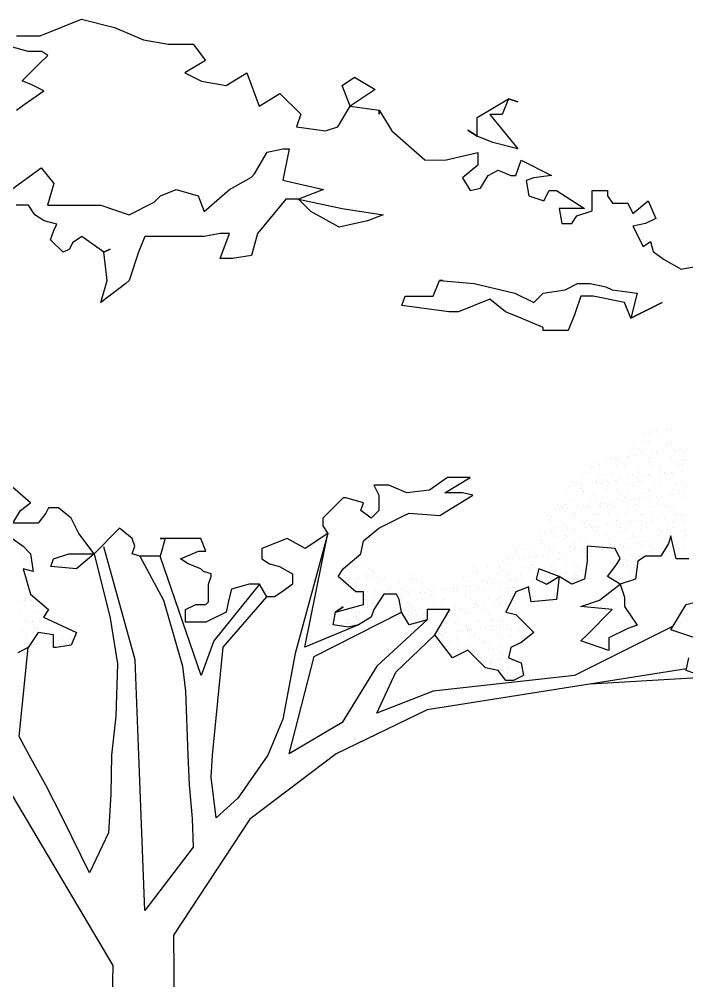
# Model space of a CAD drawing. Header units: millimetres. Extents: x 454 to 24074, y 929 to 15016.
# Drawn here: x 12342 to 13684, y 7166 to 9100 of the extents above; entities that cross this region are included whole.
import ezdxf

# ---------------------------------------------------------------- set-up
doc = ezdxf.new("R2010")
doc.units = ezdxf.units.MM
doc.layers.add('cadblocksdwg.com', color=255, linetype='Continuous')

# ---------------------------------------------------------------- blocks, each defined once
blk = doc.blocks.new('*X19')
at = {"color": 0}
for p, q in [((659.74, 73.9607), (659.74, 73.9607)), ((659.7569, 73.95), (659.7569, 73.95)), ((659.7479, 73.9193), (659.7479, 73.9193)), ((659.7557, 73.9106), (659.7557, 73.9106)), ((659.7667, 73.9142), (659.7667, 73.9142)), ((659.7723, 73.8606), (659.7723, 73.8606)), ((659.7892, 73.8498), (659.7892, 73.8498)), ((659.7492, 73.8083), (659.7492, 73.8083)), ((659.7529, 73.7651), (659.7529, 73.7651)), ((659.7573, 73.7639), (659.7573, 73.7639)), ((659.7647, 73.7572), (659.7647, 73.7572)), ((659.7327, 73.7026), (659.7327, 73.7026)), ((659.7536, 73.7053), (659.7536, 73.7053)), ((659.7576, 73.7107), (659.7576, 73.7107)), ((659.7861, 73.7096), (659.7861, 73.7096)), ((659.7554, 73.688), (659.7554, 73.688)), ((659.8119, 73.6524), (659.8119, 73.6524)), ((659.8369, 73.6602), (659.8369, 73.6602)), ((659.8467, 73.682), (659.8467, 73.682)), ((659.7292, 73.6493), (659.7292, 73.6493)), ((659.7579, 73.611), (659.7579, 73.611)), ((659.7612, 73.6151), (659.7612, 73.6151)), ((659.7899, 73.6106), (659.7899, 73.6106)), ((659.7904, 73.6066), (659.7904, 73.6066)), ((659.823, 73.6109), (659.823, 73.6109)), ((659.8538, 73.6495), (659.8538, 73.6495)), ((659.866, 73.6149), (659.866, 73.6149)), ((659.7447, 73.5598), (659.7447, 73.5598)), ((659.7696, 73.6039), (659.7696, 73.6039)), ((659.801, 73.5786), (659.801, 73.5786)), ((659.8084, 73.5718), (659.8084, 73.5718)), ((659.8144, 73.5753), (659.8144, 73.5753)), ((659.8692, 73.5601), (659.8692, 73.5601)), ((659.9167, 73.5748), (659.9167, 73.5748)), ((659.7605, 73.5339), (659.7605, 73.5339)), ((659.7615, 73.5491), (659.7615, 73.5491)), ((659.8861, 73.5493), (659.8861, 73.5493)), ((659.9142, 73.5193), (659.9142, 73.5193)), ((659.935, 73.5221), (659.935, 73.5221)), ((659.9675, 73.5264), (659.9675, 73.5264)), ((659.9732, 73.5391), (659.9732, 73.5391)), ((659.7522, 73.498), (659.7522, 73.498)), ((659.8904, 73.4967), (659.8904, 73.4967)), ((659.9192, 73.4977), (659.9192, 73.4977)), ((659.9468, 73.5106), (659.9468, 73.5106))]:
    blk.add_line(p, q, dxfattribs=at)
blk = doc.blocks.new('*X18')
at = {"color": 0}
for p, q in [((662.8154, 74.5227), (662.8154, 74.5227)), ((662.8362, 74.5254), (662.8362, 74.5254)), ((662.7077, 74.5085), (662.7077, 74.5085)), ((662.7285, 74.5112), (662.7285, 74.5112)), ((662.7379, 74.5179), (662.7379, 74.5179)), ((662.761, 74.5155), (662.761, 74.5155)), ((662.7673, 74.4927), (662.7673, 74.4927)), ((662.7785, 74.5066), (662.7785, 74.5066)), ((662.6471, 74.4576), (662.6471, 74.4576)), ((662.6926, 74.4672), (662.6926, 74.4672)), ((662.7095, 74.4565), (662.7095, 74.4565)), ((662.7246, 74.4652), (662.7246, 74.4652)), ((662.781, 74.4296), (662.781, 74.4296)), ((662.8071, 74.4562), (662.8071, 74.4562)), ((662.8145, 74.4495), (662.8145, 74.4495)), ((662.8172, 74.4674), (662.8172, 74.4674)), ((662.8326, 74.4691), (662.8326, 74.4691)), ((662.834, 74.4567), (662.834, 74.4567)), ((662.9056, 74.431), (662.9056, 74.431)), ((662.55, 74.3842), (662.55, 74.3842)), ((662.5667, 74.386), (662.5667, 74.386)), ((662.5826, 74.3885), (662.5826, 74.3885)), ((662.6248, 74.3887), (662.6248, 74.3887)), ((662.6369, 74.3956), (662.6369, 74.3956)), ((662.6456, 74.4175), (662.6456, 74.4175)), ((662.6577, 74.3984), (662.6577, 74.3984)), ((662.6763, 74.4282), (662.6763, 74.4282)), ((662.6869, 74.4211), (662.6869, 74.4211)), ((662.6902, 74.4026), (662.6902, 74.4026)), ((662.6943, 74.4144), (662.6943, 74.4144)), ((662.7271, 74.3882), (662.7271, 74.3882)), ((662.7446, 74.4098), (662.7446, 74.4098)), ((662.7654, 74.4125), (662.7654, 74.4125)), ((662.7702, 74.4178), (662.7702, 74.4178)), ((662.7979, 74.4168), (662.7979, 74.4168)), ((662.8351, 74.3921), (662.8351, 74.3921)), ((662.8493, 74.4176), (662.8493, 74.4176)), ((662.8522, 74.424), (662.8522, 74.424)), ((662.8731, 74.4267), (662.8731, 74.4267)), ((662.8834, 74.4291), (662.8834, 74.4291)), ((662.8948, 74.418), (662.8948, 74.418)), ((662.4464, 74.3509), (662.4464, 74.3509)), ((662.4538, 74.3442), (662.4538, 74.3442)), ((662.4685, 74.3477), (662.4685, 74.3477)), ((662.4758, 74.3666), (662.4758, 74.3666)), ((662.4927, 74.3558), (662.4927, 74.3558)), ((662.5292, 74.3814), (662.5292, 74.3814)), ((662.5708, 74.3473), (662.5708, 74.3473)), ((662.574, 74.3793), (662.574, 74.3793)), ((662.6004, 74.3668), (662.6004, 74.3668)), ((662.6088, 74.3474), (662.6088, 74.3474)), ((662.6172, 74.3561), (662.6172, 74.3561)), ((662.6789, 74.3511), (662.6789, 74.3511)), ((662.7249, 74.367), (662.7249, 74.367)), ((662.7291, 74.3825), (662.7291, 74.3825)), ((662.7418, 74.3563), (662.7418, 74.3563)), ((662.7689, 74.346), (662.7689, 74.346)), ((662.7763, 74.3393), (662.7763, 74.3393)), ((662.7836, 74.3525), (662.7836, 74.3525)), ((662.8495, 74.3673), (662.8495, 74.3673)), ((662.8664, 74.3565), (662.8664, 74.3565)), ((662.8859, 74.352), (662.8859, 74.352)), ((662.8891, 74.3811), (662.8891, 74.3811)), ((662.8965, 74.3744), (662.8965, 74.3744)), ((662.4146, 74.3064), (662.4146, 74.3064)), ((662.4288, 74.3169), (662.4288, 74.3169)), ((662.4886, 74.3123), (662.4886, 74.3123)), ((662.5226, 74.3102), (662.5226, 74.3102)), ((662.5534, 74.3172), (662.5534, 74.3172)), ((662.6273, 74.3116), (662.6273, 74.3116)), ((662.6486, 74.3109), (662.6486, 74.3109)), ((662.656, 74.3042), (662.656, 74.3042)), ((662.6738, 74.2969), (662.6738, 74.2969)), ((662.6779, 74.3174), (662.6779, 74.3174)), ((662.6946, 74.2996), (662.6946, 74.2996)), ((662.7271, 74.3039), (662.7271, 74.3039)), ((662.7296, 74.3111), (662.7296, 74.3111)), ((662.7814, 74.3111), (662.7814, 74.3111)), ((662.8023, 74.3138), (662.8023, 74.3138)), ((662.8025, 74.3176), (662.8025, 74.3176)), ((662.8111, 74.3074), (662.8111, 74.3074)), ((662.8348, 74.3181), (662.8348, 74.3181)), ((662.8377, 74.315), (662.8377, 74.315)), ((662.8891, 74.3253), (662.8891, 74.3253)), ((662.3508, 74.2544), (662.3508, 74.2544)), ((662.3663, 74.2693), (662.3663, 74.2693)), ((662.3716, 74.2571), (662.3716, 74.2571)), ((662.3835, 74.2662), (662.3835, 74.2662)), ((662.4004, 74.2555), (662.4004, 74.2555)), ((662.4041, 74.2614), (662.4041, 74.2614)), ((662.4584, 74.2686), (662.4584, 74.2686)), ((662.471, 74.2707), (662.471, 74.2707)), ((662.4793, 74.2713), (662.4793, 74.2713)), ((662.5081, 74.2664), (662.5081, 74.2664)), ((662.5118, 74.2756), (662.5118, 74.2756)), ((662.525, 74.2557), (662.525, 74.2557)), ((662.5284, 74.2758), (662.5284, 74.2758)), ((662.5358, 74.269), (662.5358, 74.269)), ((662.5661, 74.2827), (662.5661, 74.2827)), ((662.5733, 74.2702), (662.5733, 74.2702)), ((662.5869, 74.2855), (662.5869, 74.2855)), ((662.6194, 74.2898), (662.6194, 74.2898)), ((662.6327, 74.2667), (662.6327, 74.2667)), ((662.6495, 74.2559), (662.6495, 74.2559)), ((662.6814, 74.2741), (662.6814, 74.2741)), ((662.6908, 74.2723), (662.6908, 74.2723)), ((662.7572, 74.2669), (662.7572, 74.2669)), ((662.7741, 74.2561), (662.7741, 74.2561)), ((662.7861, 74.2754), (662.7861, 74.2754)), ((662.8509, 74.2709), (662.8509, 74.2709)), ((662.8582, 74.2641), (662.8582, 74.2641)), ((662.8818, 74.2671), (662.8818, 74.2671)), ((662.8884, 74.2749), (662.8884, 74.2749)), ((662.8987, 74.2564), (662.8987, 74.2564)), ((662.3366, 74.2165), (662.3366, 74.2165)), ((662.4081, 74.2407), (662.4081, 74.2407)), ((662.4155, 74.2339), (662.4155, 74.2339)), ((662.4171, 74.2293), (662.4171, 74.2293)), ((662.4503, 74.2021), (662.4503, 74.2021)), ((662.4611, 74.2168), (662.4611, 74.2168)), ((662.5251, 74.2332), (662.5251, 74.2332)), ((662.5706, 74.2372), (662.5706, 74.2372)), ((662.5857, 74.217), (662.5857, 74.217)), ((662.6104, 74.2007), (662.6104, 74.2007)), ((662.6298, 74.2345), (662.6298, 74.2345)), ((662.7102, 74.2172), (662.7102, 74.2172)), ((662.7306, 74.2358), (662.7306, 74.2358)), ((662.7315, 74.2009), (662.7315, 74.2009)), ((662.7321, 74.234), (662.7321, 74.234)), ((662.738, 74.229), (662.738, 74.229)), ((662.764, 74.2052), (662.764, 74.2052)), ((662.8183, 74.2124), (662.8183, 74.2124)), ((662.8348, 74.2174), (662.8348, 74.2174)), ((662.8391, 74.2151), (662.8391, 74.2151)), ((662.8402, 74.2379), (662.8402, 74.2379)), ((662.8717, 74.2194), (662.8717, 74.2194)), ((662.893, 74.2322), (662.893, 74.2322)), ((662.2913, 74.1658), (662.2913, 74.1658)), ((662.3081, 74.1551), (662.3081, 74.1551)), ((662.3301, 74.1669), (662.3301, 74.1669)), ((662.3688, 74.1923), (662.3688, 74.1923)), ((662.3876, 74.1557), (662.3876, 74.1557)), ((662.4085, 74.1584), (662.4085, 74.1584)), ((662.4158, 74.166), (662.4158, 74.166)), ((662.4327, 74.1553), (662.4327, 74.1553)), ((662.441, 74.1627), (662.441, 74.1627)), ((662.4735, 74.1936), (662.4735, 74.1936)), ((662.4901, 74.1656), (662.4901, 74.1656)), ((662.4953, 74.1698), (662.4953, 74.1698)), ((662.4975, 74.1588), (662.4975, 74.1588)), ((662.5161, 74.1726), (662.5161, 74.1726)), ((662.5276, 74.1561), (662.5276, 74.1561)), ((662.5404, 74.1663), (662.5404, 74.1663)), ((662.5487, 74.1769), (662.5487, 74.1769)), ((662.5573, 74.1555), (662.5573, 74.1555)), ((662.5759, 74.1931), (662.5759, 74.1931)), ((662.603, 74.184), (662.603, 74.184)), ((662.6178, 74.1939), (662.6178, 74.1939)), ((662.6238, 74.1868), (662.6238, 74.1868)), ((662.6323, 74.1574), (662.6323, 74.1574)), ((662.6526, 74.162), (662.6526, 74.162)), ((662.6563, 74.191), (662.6563, 74.191)), ((662.665, 74.1665), (662.665, 74.1665)), ((662.6818, 74.1557), (662.6818, 74.1557)), ((662.6839, 74.197), (662.6839, 74.197)), ((662.7107, 74.1982), (662.7107, 74.1982)), ((662.7347, 74.1569), (662.7347, 74.1569)), ((662.7728, 74.1971), (662.7728, 74.1971)), ((662.7886, 74.1983), (662.7886, 74.1983)), ((662.7895, 74.1667), (662.7895, 74.1667)), ((662.8064, 74.156), (662.8064, 74.156)), ((662.8126, 74.1607), (662.8126, 74.1607)), ((662.8427, 74.1608), (662.8427, 74.1608)), ((662.8909, 74.1978), (662.8909, 74.1978)), ((662.2443, 74.1161), (662.2443, 74.1161)), ((662.2633, 74.1113), (662.2633, 74.1113)), ((662.28, 74.1415), (662.28, 74.1415)), ((662.3008, 74.1442), (662.3008, 74.1442)), ((662.3173, 74.1527), (662.3173, 74.1527)), ((662.3333, 74.1485), (662.3333, 74.1485)), ((662.3689, 74.1164), (662.3689, 74.1164)), ((662.3699, 74.1305), (662.3699, 74.1305)), ((662.3714, 74.1152), (662.3714, 74.1152)), ((662.3773, 74.1237), (662.3773, 74.1237)), ((662.4196, 74.1522), (662.4196, 74.1522)), ((662.4761, 74.1165), (662.4761, 74.1165)), ((662.4934, 74.1166), (662.4934, 74.1166)), ((662.5323, 74.1269), (662.5323, 74.1269)), ((662.5784, 74.116), (662.5784, 74.116)), ((662.618, 74.1168), (662.618, 74.1168)), ((662.6864, 74.1199), (662.6864, 74.1199)), ((662.6924, 74.1256), (662.6924, 74.1256)), ((662.6997, 74.1188), (662.6997, 74.1188)), ((662.7426, 74.1171), (662.7426, 74.1171)), ((662.7911, 74.1213), (662.7911, 74.1213)), ((662.82, 74.1539), (662.82, 74.1539)), ((662.8548, 74.122), (662.8548, 74.122)), ((662.8552, 74.1137), (662.8552, 74.1137)), ((662.8671, 74.1173), (662.8671, 74.1173)), ((662.876, 74.1164), (662.876, 74.1164)), ((662.8934, 74.1208), (662.8934, 74.1208)), ((662.2496, 74.0954), (662.2496, 74.0954)), ((662.257, 74.0886), (662.257, 74.0886)), ((662.3198, 74.0756), (662.3198, 74.0756)), ((662.3236, 74.0656), (662.3236, 74.0656)), ((662.4121, 74.0918), (662.4121, 74.0918)), ((662.4221, 74.0751), (662.4221, 74.0751)), ((662.4481, 74.0659), (662.4481, 74.0659)), ((662.4779, 74.064), (662.4779, 74.064)), ((662.5302, 74.079), (662.5302, 74.079)), ((662.5322, 74.0711), (662.5322, 74.0711)), ((662.553, 74.0739), (662.553, 74.0739)), ((662.5721, 74.0904), (662.5721, 74.0904)), ((662.5727, 74.0661), (662.5727, 74.0661)), ((662.5795, 74.0837), (662.5795, 74.0837)), ((662.5855, 74.0782), (662.5855, 74.0782)), ((662.6349, 74.0804), (662.6349, 74.0804)), ((662.6399, 74.0853), (662.6399, 74.0853)), ((662.6607, 74.088), (662.6607, 74.088)), ((662.6932, 74.0923), (662.6932, 74.0923)), ((662.6973, 74.0663), (662.6973, 74.0663)), ((662.7345, 74.0869), (662.7345, 74.0869)), ((662.7372, 74.0799), (662.7372, 74.0799)), ((662.7475, 74.0995), (662.7475, 74.0995)), ((662.7684, 74.1022), (662.7684, 74.1022)), ((662.8009, 74.1065), (662.8009, 74.1065)), ((662.8218, 74.0665), (662.8218, 74.0665)), ((662.8452, 74.0838), (662.8452, 74.0838)), ((662.8946, 74.0855), (662.8946, 74.0855)), ((662.902, 74.0788), (662.902, 74.0788)), ((662.2092, 74.0286), (662.2092, 74.0286)), ((662.23, 74.0313), (662.23, 74.0313)), ((662.2625, 74.0356), (662.2625, 74.0356)), ((662.2658, 74.0342), (662.2658, 74.0342)), ((662.2918, 74.0567), (662.2918, 74.0567)), ((662.3168, 74.0428), (662.3168, 74.0428)), ((662.3316, 74.0202), (662.3316, 74.0202)), ((662.3377, 74.0455), (662.3377, 74.0455)), ((662.3404, 74.0549), (662.3404, 74.0549)), ((662.3702, 74.0498), (662.3702, 74.0498)), ((662.3739, 74.0381), (662.3739, 74.0381)), ((662.4245, 74.057), (662.4245, 74.057)), ((662.4453, 74.0597), (662.4453, 74.0597)), ((662.4519, 74.0553), (662.4519, 74.0553)), ((662.4592, 74.0486), (662.4592, 74.0486)), ((662.465, 74.0551), (662.465, 74.0551)), ((662.4786, 74.0395), (662.4786, 74.0395)), ((662.494, 74.0167), (662.494, 74.0167)), ((662.5809, 74.039), (662.5809, 74.039)), ((662.5896, 74.0553), (662.5896, 74.0553)), ((662.6143, 74.0518), (662.6143, 74.0518)), ((662.6503, 74.0167), (662.6503, 74.0167)), ((662.6889, 74.0429), (662.6889, 74.0429)), ((662.7141, 74.0556), (662.7141, 74.0556)), ((662.7744, 74.0504), (662.7744, 74.0504)), ((662.7749, 74.0169), (662.7749, 74.0169)), ((662.7817, 74.0437), (662.7817, 74.0437)), ((662.7936, 74.0442), (662.7936, 74.0442)), ((662.8387, 74.0558), (662.8387, 74.0558)), ((662.896, 74.0437), (662.896, 74.0437)), ((662.8994, 74.0171), (662.8994, 74.0171)), ((662.2114, 73.9851), (662.2114, 73.9851)), ((662.2176, 73.9972), (662.2176, 73.9972)), ((662.2188, 73.9784), (662.2188, 73.9784)), ((662.2766, 74.016), (662.2766, 74.016)), ((662.3223, 73.9985), (662.3223, 73.9985)), ((662.339, 74.0135), (662.339, 74.0135)), ((662.3738, 73.9816), (662.3738, 73.9816)), ((662.4012, 74.0162), (662.4012, 74.0162)), ((662.4246, 73.9981), (662.4246, 73.9981)), ((662.5257, 74.0164), (662.5257, 74.0164)), ((662.5327, 74.002), (662.5327, 74.002)), ((662.5339, 73.9802), (662.5339, 73.9802)), ((662.5412, 73.9735), (662.5412, 73.9735)), ((662.5691, 73.9724), (662.5691, 73.9724)), ((662.5899, 73.9752), (662.5899, 73.9752)), ((662.6224, 73.9794), (662.6224, 73.9794)), ((662.6374, 74.0033), (662.6374, 74.0033)), ((662.6541, 74.0153), (662.6541, 74.0153)), ((662.6615, 74.0086), (662.6615, 74.0086)), ((662.6767, 73.9866), (662.6767, 73.9866)), ((662.6963, 73.9767), (662.6963, 73.9767)), ((662.6976, 73.9893), (662.6976, 73.9893)), ((662.7301, 73.9936), (662.7301, 73.9936)), ((662.7397, 74.0028), (662.7397, 74.0028)), ((662.7844, 74.0008), (662.7844, 74.0008)), ((662.8052, 74.0035), (662.8052, 74.0035)), ((662.8165, 74.0118), (662.8165, 74.0118)), ((662.8378, 74.0078), (662.8378, 74.0078)), ((662.8477, 74.0067), (662.8477, 74.0067)), ((662.8563, 73.9753), (662.8563, 73.9753)), ((662.8921, 74.0149), (662.8921, 74.0149)), ((662.0911, 73.95), (662.0911, 73.95)), ((662.0985, 73.9433), (662.0985, 73.9433)), ((662.1067, 73.965), (662.1067, 73.965)), ((662.1236, 73.9543), (662.1236, 73.9543)), ((662.166, 73.9576), (662.166, 73.9576)), ((662.2313, 73.9653), (662.2313, 73.9653)), ((662.2461, 73.9299), (662.2461, 73.9299)), ((662.2482, 73.9545), (662.2482, 73.9545)), ((662.2536, 73.9465), (662.2536, 73.9465)), ((662.2669, 73.9326), (662.2669, 73.9326)), ((662.2684, 73.9572), (662.2684, 73.9572)), ((662.2994, 73.9369), (662.2994, 73.9369)), ((662.3537, 73.9441), (662.3537, 73.9441)), ((662.3559, 73.9655), (662.3559, 73.9655)), ((662.3727, 73.9547), (662.3727, 73.9547)), ((662.3746, 73.9468), (662.3746, 73.9468)), ((662.3764, 73.961), (662.3764, 73.961)), ((662.4071, 73.9511), (662.4071, 73.9511)), ((662.4136, 73.9451), (662.4136, 73.9451)), ((662.421, 73.9383), (662.421, 73.9383)), ((662.4804, 73.9657), (662.4804, 73.9657)), ((662.5147, 73.9653), (662.5147, 73.9653)), ((662.576, 73.9416), (662.576, 73.9416)), ((662.5834, 73.9619), (662.5834, 73.9619)), ((662.605, 73.9659), (662.605, 73.9659)), ((662.6219, 73.9552), (662.6219, 73.9552)), ((662.6399, 73.9262), (662.6399, 73.9262)), ((662.6915, 73.9658), (662.6915, 73.9658)), ((662.7296, 73.9662), (662.7296, 73.9662)), ((662.7361, 73.9402), (662.7361, 73.9402)), ((662.7422, 73.9257), (662.7422, 73.9257)), ((662.7435, 73.9334), (662.7435, 73.9334)), ((662.7464, 73.9554), (662.7464, 73.9554)), ((662.7962, 73.9671), (662.7962, 73.9671)), ((662.8541, 73.9664), (662.8541, 73.9664)), ((662.8637, 73.9685), (662.8637, 73.9685)), ((662.871, 73.9556), (662.871, 73.9556)), ((662.8985, 73.9666), (662.8985, 73.9666)), ((662.8985, 73.9367), (662.8985, 73.9367)), ((661.3478, 73.9152), (661.3478, 73.9152)), ((661.3681, 73.8861), (661.3681, 73.8861)), ((662.0307, 73.9015), (662.0307, 73.9015)), ((662.0515, 73.9043), (662.0515, 73.9043)), ((662.0598, 73.9154), (662.0598, 73.9154)), ((662.0639, 73.8792), (662.0639, 73.8792)), ((662.0841, 73.9086), (662.0841, 73.9086)), ((662.1121, 73.9162), (662.1121, 73.9162)), ((662.1333, 73.9114), (662.1333, 73.9114)), ((662.1384, 73.9157), (662.1384, 73.9157)), ((662.1592, 73.9185), (662.1592, 73.9185)), ((662.1686, 73.8806), (662.1686, 73.8806)), ((662.1843, 73.9156), (662.1843, 73.9156)), ((662.1917, 73.9227), (662.1917, 73.9227)), ((662.2201, 73.9201), (662.2201, 73.9201)), ((662.2709, 73.8801), (662.2709, 73.8801)), ((662.2934, 73.91), (662.2934, 73.91)), ((662.3007, 73.9032), (662.3007, 73.9032)), ((662.3089, 73.9158), (662.3089, 73.9158)), ((662.3248, 73.9215), (662.3248, 73.9215)), ((662.3789, 73.884), (662.3789, 73.884)), ((662.4272, 73.921), (662.4272, 73.921)), ((662.5859, 73.8848), (662.5859, 73.8848)), ((662.6158, 73.9051), (662.6158, 73.9051)), ((662.6232, 73.8983), (662.6232, 73.8983)), ((662.6593, 73.8807), (662.6593, 73.8807)), ((662.6826, 73.9165), (662.6826, 73.9165)), ((662.8746, 73.9091), (662.8746, 73.9091)), ((661.284, 73.8525), (661.284, 73.8525)), ((661.3257, 73.8659), (661.3257, 73.8659)), ((661.3917, 73.8635), (661.3917, 73.8635)), ((661.4079, 73.8496), (661.4079, 73.8496)), ((661.4085, 73.8528), (661.4085, 73.8528)), ((661.4153, 73.8429), (661.4153, 73.8429)), ((661.5925, 73.8336), (661.5925, 73.8336)), ((661.8899, 73.8644), (661.8899, 73.8644)), ((661.8928, 73.8412), (661.8928, 73.8412)), ((661.9068, 73.8537), (661.9068, 73.8537)), ((661.9076, 73.8383), (661.9076, 73.8383)), ((661.9558, 73.8753), (661.9558, 73.8753)), ((662.0123, 73.8397), (662.0123, 73.8397)), ((662.0131, 73.8763), (662.0131, 73.8763)), ((662.0145, 73.8646), (662.0145, 73.8646)), ((662.0314, 73.8539), (662.0314, 73.8539)), ((662.0529, 73.8398), (662.0529, 73.8398)), ((662.1146, 73.8392), (662.1146, 73.8392)), ((662.139, 73.8649), (662.139, 73.8649)), ((662.1559, 73.8541), (662.1559, 73.8541)), ((662.1731, 73.8749), (662.1731, 73.8749)), ((662.1805, 73.8681), (662.1805, 73.8681)), ((662.2636, 73.8651), (662.2636, 73.8651)), ((662.2805, 73.8543), (662.2805, 73.8543)), ((662.3038, 73.8339), (662.3038, 73.8339)), ((662.3274, 73.8444), (662.3274, 73.8444)), ((662.3355, 73.8714), (662.3355, 73.8714)), ((662.3363, 73.8382), (662.3363, 73.8382)), ((662.3754, 73.8349), (662.3754, 73.8349)), ((662.3882, 73.8653), (662.3882, 73.8653)), ((662.3906, 73.8454), (662.3906, 73.8454)), ((662.405, 73.8546), (662.405, 73.8546)), ((662.4114, 73.8481), (662.4114, 73.8481)), ((662.606, 73.8737), (662.606, 73.8737)), ((662.6268, 73.8765), (662.6268, 73.8765)), ((662.6373, 73.8658), (662.6373, 73.8658)), ((662.6424, 73.8491), (662.6424, 73.8491)), ((662.6542, 73.855), (662.6542, 73.855)), ((662.658, 73.8664), (662.658, 73.8664)), ((661.277, 73.8023), (661.277, 73.8023)), ((661.2775, 73.8289), (661.2775, 73.8289)), ((661.2877, 73.8145), (661.2877, 73.8145)), ((661.2951, 73.8077), (661.2951, 73.8077)), ((661.2978, 73.8051), (661.2978, 73.8051)), ((661.3282, 73.7888), (661.3282, 73.7888)), ((661.3304, 73.8093), (661.3304, 73.8093)), ((661.3447, 73.8138), (661.3447, 73.8138)), ((661.3822, 73.8302), (661.3822, 73.8302)), ((661.3847, 73.8165), (661.3847, 73.8165)), ((661.4055, 73.8192), (661.4055, 73.8192)), ((661.4362, 73.7927), (661.4362, 73.7927)), ((661.438, 73.8235), (661.438, 73.8235)), ((661.4501, 73.811), (661.4501, 73.811)), ((661.4692, 73.8141), (661.4692, 73.8141)), ((661.541, 73.794), (661.541, 73.794)), ((661.5938, 73.8143), (661.5938, 73.8143)), ((661.6102, 73.8096), (661.6102, 73.8096)), ((661.6175, 73.8028), (661.6175, 73.8028)), ((661.6433, 73.7935), (661.6433, 73.7935)), ((661.8429, 73.8148), (661.8429, 73.8148)), ((661.856, 73.7988), (661.856, 73.7988)), ((661.9326, 73.8047), (661.9326, 73.8047)), ((661.94, 73.7979), (661.94, 73.7979)), ((661.9583, 73.7983), (661.9583, 73.7983)), ((661.9599, 73.7887), (661.9599, 73.7887)), ((661.9675, 73.815), (661.9675, 73.815)), ((661.9807, 73.7914), (661.9807, 73.7914)), ((662.0133, 73.7957), (662.0133, 73.7957)), ((662.0603, 73.833), (662.0603, 73.833)), ((662.0664, 73.8022), (662.0664, 73.8022)), ((662.0676, 73.8028), (662.0676, 73.8028)), ((662.0884, 73.8056), (662.0884, 73.8056)), ((662.0921, 73.8152), (662.0921, 73.8152)), ((662.0951, 73.8011), (662.0951, 73.8011)), ((662.1209, 73.8099), (662.1209, 73.8099)), ((662.1711, 73.8035), (662.1711, 73.8035)), ((662.1753, 73.817), (662.1753, 73.817)), ((662.2625, 73.793), (662.2625, 73.793)), ((662.2734, 73.803), (662.2734, 73.803)), ((662.2829, 73.8312), (662.2829, 73.8312)), ((662.3412, 73.8157), (662.3412, 73.8157)), ((662.3814, 73.8069), (662.3814, 73.8069)), ((662.3827, 73.8281), (662.3827, 73.8281)), ((662.5378, 73.8313), (662.5378, 73.8313)), ((662.5776, 73.7949), (662.5776, 73.7949)), ((662.5885, 73.8077), (662.5885, 73.8077)), ((662.5903, 73.8161), (662.5903, 73.8161)), ((661.3299, 73.7759), (661.3299, 73.7759)), ((661.3847, 73.7531), (661.3847, 73.7531)), ((661.424, 73.7633), (661.424, 73.7633)), ((661.4408, 73.7526), (661.4408, 73.7526)), ((661.487, 73.7526), (661.487, 73.7526)), ((661.4899, 73.7745), (661.4899, 73.7745)), ((661.4973, 73.7677), (661.4973, 73.7677)), ((661.5485, 73.7636), (661.5485, 73.7636)), ((661.5654, 73.7528), (661.5654, 73.7528)), ((661.595, 73.7565), (661.595, 73.7565)), ((661.6369, 73.7461), (661.6369, 73.7461)), ((661.6523, 73.7709), (661.6523, 73.7709)), ((661.6577, 73.7489), (661.6577, 73.7489)), ((661.6731, 73.7638), (661.6731, 73.7638)), ((661.69, 73.753), (661.69, 73.753)), ((661.6903, 73.7532), (661.6903, 73.7532)), ((661.6997, 73.7579), (661.6997, 73.7579)), ((661.7446, 73.7603), (661.7446, 73.7603)), ((661.7654, 73.7631), (661.7654, 73.7631)), ((661.7977, 73.764), (661.7977, 73.764)), ((661.7979, 73.7673), (661.7979, 73.7673)), ((661.8021, 73.7574), (661.8021, 73.7574)), ((661.8124, 73.7696), (661.8124, 73.7696)), ((661.8145, 73.7533), (661.8145, 73.7533)), ((661.8198, 73.7628), (661.8198, 73.7628)), ((661.8523, 73.7745), (661.8523, 73.7745)), ((661.8731, 73.7772), (661.8731, 73.7772)), ((661.9056, 73.7815), (661.9056, 73.7815)), ((661.9101, 73.7613), (661.9101, 73.7613)), ((661.9222, 73.7642), (661.9222, 73.7642)), ((661.9391, 73.7535), (661.9391, 73.7535)), ((661.9748, 73.766), (661.9748, 73.766)), ((662.0148, 73.7626), (662.0148, 73.7626)), ((662.0468, 73.7645), (662.0468, 73.7645)), ((662.0637, 73.7537), (662.0637, 73.7537)), ((662.1171, 73.7621), (662.1171, 73.7621)), ((662.1714, 73.7647), (662.1714, 73.7647)), ((662.1882, 73.754), (662.1882, 73.754)), ((662.2252, 73.766), (662.2252, 73.766)), ((661.3697, 73.7394), (661.3697, 73.7394)), ((661.377, 73.7326), (661.377, 73.7326)), ((661.377, 73.7137), (661.377, 73.7137)), ((661.4118, 73.7007), (661.4118, 73.7007)), ((661.4216, 73.7178), (661.4216, 73.7178)), ((661.4388, 73.7156), (661.4388, 73.7156)), ((661.4424, 73.7205), (661.4424, 73.7205)), ((661.5292, 73.732), (661.5292, 73.732)), ((661.5321, 73.7358), (661.5321, 73.7358)), ((661.5435, 73.717), (661.5435, 73.717)), ((661.5501, 73.7347), (661.5501, 73.7347)), ((661.5719, 73.6994), (661.5719, 73.6994)), ((661.5826, 73.739), (661.5826, 73.739)), ((661.6261, 73.7141), (661.6261, 73.7141)), ((661.6458, 73.7165), (661.6458, 73.7165)), ((661.6921, 73.7345), (661.6921, 73.7345)), ((661.6995, 73.7277), (661.6995, 73.7277)), ((661.7343, 73.6958), (661.7343, 73.6958)), ((661.7507, 73.7144), (661.7507, 73.7144)), ((661.7538, 73.7204), (661.7538, 73.7204)), ((661.8546, 73.7309), (661.8546, 73.7309)), ((661.8585, 73.7217), (661.8585, 73.7217)), ((661.8752, 73.7146), (661.8752, 73.7146)), ((661.9609, 73.7212), (661.9609, 73.7212)), ((661.9998, 73.7148), (661.9998, 73.7148)), ((662.0146, 73.7296), (662.0146, 73.7296)), ((662.022, 73.7228), (662.022, 73.7228)), ((662.0501, 73.697), (662.0501, 73.697)), ((662.0689, 73.7251), (662.0689, 73.7251)), ((662.1736, 73.7264), (662.1736, 73.7264)), ((662.177, 73.726), (662.177, 73.726)), ((662.2121, 73.7183), (662.2121, 73.7183)), ((662.233, 73.721), (662.233, 73.721)), ((662.2489, 73.7153), (662.2489, 73.7153)), ((662.2655, 73.7253), (662.2655, 73.7253)), ((662.2759, 73.7259), (662.2759, 73.7259)), ((661.2916, 73.6656), (661.2916, 73.6656)), ((661.3317, 73.6629), (661.3317, 73.6629)), ((661.3486, 73.6522), (661.3486, 73.6522)), ((661.3872, 73.676), (661.3872, 73.676)), ((661.5793, 73.6926), (661.5793, 73.6926)), ((661.5808, 73.6634), (661.5808, 73.6634)), ((661.5976, 73.6794), (661.5976, 73.6794)), ((661.5977, 73.6527), (661.5977, 73.6527)), ((661.6141, 73.6607), (661.6141, 73.6607)), ((661.7023, 73.6808), (661.7023, 73.6808)), ((661.7815, 73.6616), (661.7815, 73.6616)), ((661.7815, 73.6526), (661.7815, 73.6526)), ((661.8023, 73.6643), (661.8023, 73.6643)), ((661.8046, 73.6803), (661.8046, 73.6803)), ((661.83, 73.6639), (661.83, 73.6639)), ((661.8348, 73.6686), (661.8348, 73.6686)), ((661.8468, 73.6531), (661.8468, 73.6531)), ((661.8891, 73.6758), (661.8891, 73.6758)), ((661.8944, 73.6944), (661.8944, 73.6944)), ((661.9017, 73.6877), (661.9017, 73.6877)), ((661.91, 73.6785), (661.91, 73.6785)), ((661.9126, 73.6842), (661.9126, 73.6842)), ((661.9365, 73.6558), (661.9365, 73.6558)), ((661.9425, 73.6828), (661.9425, 73.6828)), ((661.9545, 73.6641), (661.9545, 73.6641)), ((661.9714, 73.6533), (661.9714, 73.6533)), ((661.9968, 73.69), (661.9968, 73.69)), ((662.0173, 73.6855), (662.0173, 73.6855)), ((662.0176, 73.6927), (662.0176, 73.6927)), ((662.0568, 73.6909), (662.0568, 73.6909)), ((661.2309, 73.6351), (661.2309, 73.6351)), ((661.2847, 73.6133), (661.2847, 73.6133)), ((661.3314, 73.6291), (661.3314, 73.6291)), ((661.3333, 73.6347), (661.3333, 73.6347)), ((661.3388, 73.6224), (661.3388, 73.6224)), ((661.3508, 73.6049), (661.3508, 73.6049)), ((661.5661, 73.6332), (661.5661, 73.6332)), ((661.5869, 73.636), (661.5869, 73.636)), ((661.6195, 73.6403), (661.6195, 73.6403)), ((661.6483, 73.6394), (661.6483, 73.6394)), ((661.6539, 73.6242), (661.6539, 73.6242)), ((661.6613, 73.6175), (661.6613, 73.6175)), ((661.783, 73.6142), (661.783, 73.6142)), ((661.8163, 73.6207), (661.8163, 73.6207)), ((661.8611, 73.6446), (661.8611, 73.6446)), ((661.9076, 73.6144), (661.9076, 73.6144)), ((661.9151, 73.6071), (661.9151, 73.6071)), ((661.9634, 73.6441), (661.9634, 73.6441)), ((661.9764, 73.6193), (661.9764, 73.6193)), ((661.9837, 73.6126), (661.9837, 73.6126)), ((662.0198, 73.6084), (662.0198, 73.6084)), ((662.0321, 73.6146), (662.0321, 73.6146)), ((662.1222, 73.608), (662.1222, 73.608)), ((662.904, 73.6411), (662.904, 73.6411)), ((662.9041, 73.6162), (662.9041, 73.6162)), ((661.2431, 73.5907), (661.2431, 73.5907)), ((661.2639, 73.5935), (661.2639, 73.5935)), ((661.285, 73.5976), (661.285, 73.5976)), ((661.2964, 73.5977), (661.2964, 73.5977)), ((661.6001, 73.6024), (661.6001, 73.6024)), ((661.7377, 73.5635), (661.7377, 73.5635)), ((661.7589, 73.5662), (661.7589, 73.5662)), ((661.8071, 73.6032), (661.8071, 73.6032)), ((661.8183, 73.5629), (661.8183, 73.5629)), ((661.8392, 73.5656), (661.8392, 73.5656)), ((661.8561, 73.5842), (661.8561, 73.5842)), ((661.8623, 73.5637), (661.8623, 73.5637)), ((661.8635, 73.5775), (661.8635, 73.5775)), ((661.8636, 73.5675), (661.8636, 73.5675)), ((661.8717, 73.5699), (661.8717, 73.5699)), ((661.926, 73.5771), (661.926, 73.5771)), ((661.9468, 73.5798), (661.9468, 73.5798)), ((661.9659, 73.5671), (661.9659, 73.5671)), ((661.9794, 73.5841), (661.9794, 73.5841)), ((661.9868, 73.5639), (661.9868, 73.5639)), ((662.0185, 73.5807), (662.0185, 73.5807)), ((662.0337, 73.5912), (662.0337, 73.5912)), ((662.0545, 73.594), (662.0545, 73.594)), ((662.0739, 73.5709), (662.0739, 73.5709)), ((662.087, 73.5983), (662.087, 73.5983)), ((662.1114, 73.5641), (662.1114, 73.5641)), ((662.8588, 73.5655), (662.8588, 73.5655)), ((662.8776, 73.5988), (662.8776, 73.5988)), ((661.7107, 73.5487), (661.7107, 73.5487)), ((661.7315, 73.5515), (661.7315, 73.5515)), ((661.7359, 73.5491), (661.7359, 73.5491)), ((661.7432, 73.5423), (661.7432, 73.5423)), ((661.7546, 73.5527), (661.7546, 73.5527)), ((661.764, 73.5557), (661.764, 73.5557)), ((661.8096, 73.5261), (661.8096, 73.5261)), ((661.8153, 73.514), (661.8153, 73.514)), ((661.8791, 73.5529), (661.8791, 73.5529)), ((661.8983, 73.5456), (661.8983, 73.5456)), ((661.9177, 73.53), (661.9177, 73.53)), ((661.9399, 73.5143), (661.9399, 73.5143)), ((662.0037, 73.5532), (662.0037, 73.5532)), ((662.0224, 73.5314), (662.0224, 73.5314)), ((662.0583, 73.5442), (662.0583, 73.5442)), ((662.0644, 73.5145), (662.0644, 73.5145)), ((662.0657, 73.5374), (662.0657, 73.5374)), ((662.1247, 73.5309), (662.1247, 73.5309)), ((662.1283, 73.5534), (662.1283, 73.5534)), ((662.8757, 73.5548), (662.8757, 73.5548)), ((661.7614, 73.4891), (661.7614, 73.4891)), ((661.778, 73.5105), (661.778, 73.5105)), ((661.8179, 73.474), (661.8179, 73.474)), ((661.8252, 73.4672), (661.8252, 73.4672)), ((661.8661, 73.4905), (661.8661, 73.4905)), ((661.876, 73.4669), (661.876, 73.4669)), ((661.9086, 73.4712), (661.9086, 73.4712)), ((661.9381, 73.5091), (661.9381, 73.5091)), ((661.9455, 73.5023), (661.9455, 73.5023)), ((661.9629, 73.4784), (661.9629, 73.4784)), ((661.9684, 73.49), (661.9684, 73.49)), ((661.9803, 73.4704), (661.9803, 73.4704)), ((661.9837, 73.4811), (661.9837, 73.4811)), ((662.0162, 73.4854), (662.0162, 73.4854)), ((662.0706, 73.4925), (662.0706, 73.4925)), ((662.0765, 73.4939), (662.0765, 73.4939)), ((662.0914, 73.4953), (662.0914, 73.4953)), ((662.1005, 73.5055), (662.1005, 73.5055)), ((661.77, 73.4633), (661.77, 73.4633)), ((661.7869, 73.4526), (661.7869, 73.4526)), ((661.8009, 73.457), (661.8009, 73.457)), ((661.8121, 73.4491), (661.8121, 73.4491)), ((661.8946, 73.4635), (661.8946, 73.4635)), ((661.9114, 73.4528), (661.9114, 73.4528)), ((661.9202, 73.453), (661.9202, 73.453)), ((662.0191, 73.4638), (662.0191, 73.4638)), ((662.0201, 73.434), (662.0201, 73.434)), ((662.0249, 73.4543), (662.0249, 73.4543)), ((662.0275, 73.4272), (662.0275, 73.4272)), ((662.036, 73.453), (662.036, 73.453)), ((661.9709, 73.4129), (661.9709, 73.4129)), ((661.9722, 73.4141), (661.9722, 73.4141)), ((661.9998, 73.3796), (661.9998, 73.3796)), ((662.0206, 73.3824), (662.0206, 73.3824)), ((662.0274, 73.3772), (662.0274, 73.3772)), ((662.0531, 73.3867), (662.0531, 73.3867)), ((662.0623, 73.3953), (662.0623, 73.3953)), ((662.079, 73.4168), (662.079, 73.4168)), ((662.0967, 73.4143), (662.0967, 73.4143)), ((662.1074, 73.3938), (662.1074, 73.3938)), ((662.0514, 73.3636), (662.0514, 73.3636)), ((662.0683, 73.3528), (662.0683, 73.3528)), ((662.0815, 73.3397), (662.0815, 73.3397)), ((662.1021, 73.3588), (662.1021, 73.3588)), ((662.1094, 73.3521), (662.1094, 73.3521))]:
    blk.add_line(p, q, dxfattribs=at)
blk = doc.blocks.new('Trees side 014_cad-block.com')
at = {"color": 0}
for p, q in [((46.3, 2258.8), (-483.9, 3155.4)), ((-218.5, 2970), (-284, 3088.3)), ((40.5, 3088.3), (37.2, 2934.7)), ((341.2, 3088.3), (345.9, 2971.9)), ((432.7, 3001.2), (437.7, 3088.3)), ((656.2, 3088.3), (538, 2919.3)), ((452.2, 2841.4), (432.7, 3001.2)), ((-150.4, 2835.7), (-218.5, 2970)), ((345.9, 2971.9), (358.4, 2838.3)), ((538, 2919.3), (452.2, 2841.4))]:
    blk.add_line(p, q, dxfattribs=at)
for points in [[(-241.2, 5923.8), (-78.2, 5989), (52.2, 5956.4), (166.3, 5907.5), (264.1, 5891.2), (361.9, 5891.2), (410.8, 5826), (329.3, 5777.1), (394.5, 5744.6), (492.3, 5728.3), (573.8, 5777.1), (622.7, 5646.8), (704.3, 5695.7), (785.8, 5614.2), (769.5, 5565.3), (883.6, 5549), (932.5, 5565.3), (981.4, 5646.8), (948.8, 5728.3), (997.7, 5760.9), (1079.2, 5712), (981.4, 5646.8), (1095.5, 5630.5), (1095.5, 5614.2), (1095.5, 5630.5), (1144.4, 5549), (1274.8, 5435), (1353.8, 5433.6), (1484, 5463.6), (1484, 5413.6), (1423.9, 5363.6), (1453.9, 5313.5), (1494, 5323.5), (1524, 5373.6), (1564.1, 5393.6), (1614.1, 5373.6), (1634.2, 5373.6), (1654.2, 5433.6), (1774.4, 5373.6), (1704.3, 5363.6), (1674.2, 5353.6), (1684.2, 5293.5), (1744.3, 5273.5), (1764.3, 5313.5), (1794.4, 5313.5), (1904.5, 5243.5), (1804.4, 5243.5), (1814.4, 5183.4), (1854.5, 5183.4), (1874.5, 5213.5), (1934.6, 5233.5), (1934.6, 5313.5), (1994.6, 5313.5), (1994.6, 5293.5), (2014.7, 5263.5), (2074.7, 5263.5), (2094.8, 5223.5), (2154.8, 5273.5), (2184.9, 5203.4), (2144.8, 5183.4), (2094.8, 5173.4), (2134.8, 5093.4), (2164.8, 5113.4), (2174.9, 5073.3), (2214.9, 5043.3), (2285, 5003.3), (2335.1, 5013.3)], [(2335.1, 3412.1), (2305, 3422.1), (2315, 3472.1)], [(2335.1, 3552.2), (2244.9, 3582.2), (2305, 3682.3), (2345.1, 3692.3)], [(2315, 3862.4), (2265, 3862.4), (2244.9, 3952.5), (2234.9, 3922.5), (2204.9, 3872.4), (2144.8, 3872.4), (2114.8, 3852.4), (2104.8, 3782.4), (2044.7, 3762.3), (1994.6, 3792.4), (1994.6, 3792.4), (2024.7, 3832.4), (2044.7, 3862.4), (2024.7, 3902.5), (1914.5, 3912.5), (1914.5, 3852.4), (1904.5, 3782.4), (1854.5, 3762.3), (1804.4, 3792.4), (1724.3, 3822.4), (1714.3, 3782.4), (1754.3, 3762.3), (1804.4, 3792.4), (1794.4, 3702.3), (1694.2, 3692.3), (1684.2, 3742.3), (1684.2, 3752.3), (1634.2, 3732.3), (1594.1, 3652.3), (1634.2, 3642.3), (1704.3, 3572.2), (1654.2, 3532.2), (1614.1, 3512.2), (1604.1, 3472.1), (1654.2, 3452.1), (1664.2, 3402.1), (1624.2, 3382.1), (1594.1, 3382.1), (1564.1, 3422.1), (1514, 3432.1), (1443.9, 3502.1), (1383.9, 3472.1), (1313.8, 3562.2), (1373.8, 3662.3), (1283.7, 3662.3), (1283.7, 3622.2), (1213.6, 3602.2), (1183.6, 3652.3), (1173.6, 3702.3), (1163.6, 3722.3), (1113.5, 3722.3), (1073.5, 3662.3), (1063.4, 3632.2), (1013.4, 3602.2), (973.3, 3592.2), (913.3, 3602.2), (923.3, 3652.3), (953.3, 3672.3), (923.3, 3652.3), (1033.4, 3682.3), (1033.4, 3732.3), (1003.4, 3732.3), (933.3, 3792.4), (953.3, 3822.4), (963.3, 3832.4), (1023.4, 3882.4), (1033.4, 3932.5), (1093.5, 3982.5), (1193.6, 4032.6), (1213.6, 4042.6), (1333.8, 4032.6), (1464, 4112.6), (1423.9, 4122.6), (1353.8, 4122.6), (1453.9, 4182.7), (1363.8, 4182.7), (1293.7, 4132.6), (1203.6, 4122.6), (1133.5, 4152.6), (1073.5, 4152.6), (1093.5, 4112.6), (1093.5, 4052.6), (1063.4, 4022.5), (1023.4, 4052.6), (1033.4, 4082.6), (963.3, 4102.6), (953.3, 4102.6), (873.2, 4022.5), (873.2, 3992.5), (893.2, 3962.5), (803.1, 3902.5), (733, 3942.5), (632.9, 3902.5), (632.9, 3862.4), (662.9, 3842.4), (703, 3832.4), (753.1, 3802.4), (753.1, 3762.3), (713, 3732.3), (683, 3712.3), (652.9, 3712.3), (622.9, 3762.3), (582.8, 3762.3), (512.8, 3742.3), (502.7, 3702.3), (492.7, 3652.3), (412.6, 3612.2), (362.6, 3612.2), (332.5, 3612.2), (332.5, 3662.3), (372.6, 3682.3), (372.6, 3682.3), (412.6, 3682.3), (422.6, 3692.3), (422.6, 3762.3), (432.6, 3792.4), (432.6, 3802.4), (402.6, 3812.4), (392.6, 3822.4), (342.5, 3842.4), (312.5, 3862.4), (382.6, 3892.4), (412.6, 3892.4), (392.6, 3942.5), (232.4, 3942.5), (252.4, 3942.5), (232.4, 3872.4), (152.3, 3872.4), (122.3, 3882.4), (132.3, 3912.5), (122.3, 3942.5), (72.2, 3982.5), (-27.9, 3882.4), (-98, 3822.4), (-198.2, 3832.4), (-188.1, 3862.4), (-128.1, 3882.4), (-128.1, 3882.4), (-27.9, 3882.4), (-88, 3962.5), (-118, 4022.5), (-168.1, 4062.6), (-208.2, 4062.6), (-218.2, 4042.6), (-248.2, 4002.5), (-348.3, 4002.5), (-318.3, 4052.6), (-278.3, 4082.6), (-278.3, 4082.6), (-358.4, 4152.6)], [(-378.4, 3962.5), (-308.3, 3912.5), (-278.3, 3882.4), (-268.2, 3812.4), (-308.3, 3822.4), (-278.3, 3722.3), (-208.2, 3662.3), (-228.2, 3632.2), (-98, 3572.2), (-118, 3522.2), (-178.1, 3512.2), (-188.1, 3512.2), (-188.1, 3562.2), (-248.2, 3572.2), (-288.3, 3512.2), (-328.3, 3492.1)], [(-334.6, 5630), (-303.8, 5653.2), (-226.5, 5707.2), (-272.9, 5730.3), (-311.5, 5745.8), (-242, 5815.3), (-211.1, 5846.1), (-234.2, 5861.6), (-288.3, 5861.6), (-396.4, 5892.5)], [(-334.6, 5923.3), (-280.6, 5923.3), (-241.2, 5923.8)], [(-372.7, 5305.1), (-236.7, 5403.9), (-187.3, 5342.2), (-212, 5255.7), (-100.7, 5255.7), (-1.8, 5255.7), (109.4, 5218.6), (208.3, 5268), (233, 5292.8), (294.8, 5317.5), (381.3, 5292.8), (406.1, 5231), (504.9, 5317.5), (591.5, 5366.9), (603.8, 5379.2), (653.3, 5465.7), (715.1, 5478.1), (739.8, 5478.1), (715.1, 5354.5), (875.8, 5317.5), (776.9, 5280.4), (949.9, 5243.3), (1110.6, 5218.6), (1048.8, 5193.9), (937.6, 5169.2), (826.3, 5231), (776.9, 5280.4), (727.4, 5280.4), (616.2, 5144.5), (591.5, 5058), (517.3, 5045.7), (467.9, 5045.7), (504.9, 5144.5), (467.9, 5144.5), (406.1, 5132.1), (344.3, 5132.1), (171.2, 5132.1), (146.5, 5070.4), (109.4, 4959.2), (97, 4946.8), (-1.8, 4872.7), (22.9, 4959.2), (10.5, 5070.4), (35.2, 5082.7), (10.5, 5070.4), (-76, 5132.1), (-113.1, 5107.4), (-125.5, 5082.7), (-150.2, 5070.4), (-199.6, 5119.8), (-187.3, 5156.9), (-174.9, 5181.6), (-224.3, 5193.9), (-261.4, 5218.6), (-286.1, 5255.7), (-335.6, 5255.7)], [(893.2, 3962.5), (764.5, 3489), (715.1, 3229.5), (656.2, 3088.3)], [(1013.4, 3602.2), (801.6, 3513.7), (893.2, 3962.5)], [(148.2, 3088.3), (134.1, 3464.3), (10.5, 3909)], [(-27.9, 3882.4), (35, 3628.7), (63.8, 3448.3), (57.2, 3241.8), (40.5, 3088.3)], [(152.3, 3872.4), (245.4, 3699), (319.5, 3439.6), (331.9, 3340.7), (341.2, 3088.3)], [(622.9, 3762.3), (443.1, 3538.4), (393.7, 3402.5), (232.4, 3872.4)], [(437.7, 3088.3), (480.2, 3513.7), (652.9, 3712.3)], [(1283.7, 3622.2), (1085.9, 3439.6), (949.9, 3217.2), (739.8, 3093.6), (838.7, 3476.6), (1183.6, 3652.3)], [(2253.6, 3596.7), (1864.6, 3402.5), (1308.4, 3340.7), (1085.9, 3254.3), (1160.1, 3414.9), (1313.8, 3562.2)], [(-284, 3088.3), (-322.8, 3161.8), (-288.3, 3512.2)], [(2306.2, 3427.9), (1283.7, 3266.6), (925.2, 3093.6), (585.9, 2835.7)], [(2706.3, 3413.6), (1927.9, 3368.2)], [(358.4, 2838.3), (362.6, 2725.6), (171.2, 2475.9), (148.2, 3088.3)], [(37.2, 2934.7), (28.7, 2782.1), (-45.7, 2624.3), (-150.4, 2835.7)], [(585.9, 2835.7), (284.7, 2378.8), (306.6, 0), (0, 0), (46.3, 2258.8), (46.3, 2258.8), (46.3, 2258.8)]]:
    blk.add_lwpolyline(points, dxfattribs=at)
for points in [[(1481.4, 5601.6), (1605.1, 5675.7), (1642.1, 5663.4), (1605.1, 5675.7), (1605.1, 5675.7), (1580.3, 5614), (1530.9, 5614), (1642.1, 5478.1), (1543.3, 5502.8), (1481.4, 5527.5), (1444.4, 5552.2), (1481.4, 5527.5)], [(1703.9, 4872.7), (1741, 4909.8), (1741, 4909.8), (1827.5, 4922.1), (1827.5, 4922.1), (1877, 4946.8), (1926.4, 4946.8), (1988.2, 4934.5), (2013, 4922.1), (2111.8, 4909.8), (2087.1, 4810.9), (2210.7, 4872.7), (2087.1, 4810.9), (2062.4, 4872.7), (1938.8, 4897.4), (1889.4, 4897.4), (1864.6, 4823.3), (1839.9, 4761.5), (1741, 4761.5), (1741, 4773.9), (1654.5, 4810.9), (1592.7, 4835.6), (1530.9, 4885.1), (1407.3, 4835.6), (1370.2, 4835.6), (1184.8, 4860.3), (1197.1, 4897.4), (1308.4, 4897.4), (1308.4, 4897.4), (1333.1, 4959.2), (1345.5, 4959.2), (1333.1, 4959.2), (1469.1, 4946.8), (1629.8, 4909.8), (1629.8, 4909.8)], [(1963.5, 3699), (2044.7, 3762.3), (2062.4, 3711.4), (2062.4, 3674.3), (2111.8, 3600.2), (2074.8, 3587.8), (2000.6, 3550.8), (2000.6, 3501.3), (2000.6, 3501.3), (1889.4, 3538.4), (1914.1, 3563.1), (2013, 3662), (1889.4, 3674.3)]]:
    blk.add_lwpolyline(points, close=True, dxfattribs=at)
at = {"color": 0, "xscale": 826.9685674927985, "yscale": 826.9685674927985, "zscale": 826.9685674927985}
for name in ['*X18', '*X19']:
    blk.add_blockref(name, (-545896.6, -57257.1), dxfattribs=at)

msp = doc.modelspace()

# ---------------------------------------------------------------- block references
at = {"layer": 'cadblocksdwg.com', "xscale": 0.5103099452236204, "yscale": 0.5103099452236204, "zscale": 0.5103099452236204}
msp.add_blockref('Trees side 014_cad-block.com', (12506.9, 6044), dxfattribs=at)

doc.saveas('drawing.dxf')
